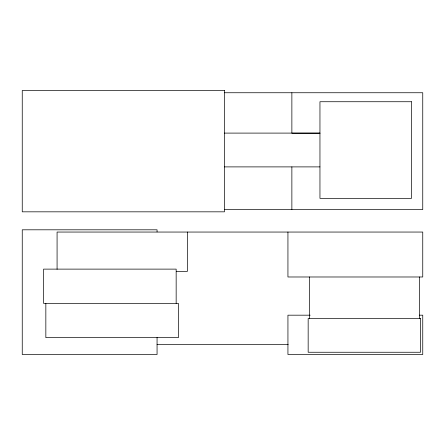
<?xml version="1.0" encoding="UTF-8"?>
<svg xmlns="http://www.w3.org/2000/svg" width="445" height="445" viewBox="0 0 445 445"><rect width="100%" height="100%" fill="white"/><g stroke="black" fill="none" stroke-linecap="round" stroke-linejoin="round"><path stroke-width="0.67" d="M224.464 92.744L422.75 92.744L422.75 209.578L224.464 209.578M224.464 133.1L319.955 133.1M319.955 133.189L291.87 133.189L291.87 92.744M224.464 166.892L319.955 166.892M176.303 271.367L187.395 271.367L187.395 232.051M310.176 315.182L287.937 315.182L287.937 354.504L422.75 354.504L422.75 315.182L419.273 315.182M157.063 344.391L288.204 344.391M419.379 276.985L419.379 318.553M309.564 276.985L309.564 318.553M291.87 166.892L291.87 209.578M287.937 232.051L287.937 276.985L422.75 276.985L422.75 232.051L57.077 232.051L57.077 269.297M176.159 303.384L176.159 269.119L43.593 269.119L43.593 303.384L178.406 303.384L178.406 337.649L45.841 337.649L45.841 303.384M157.063 231.878L157.063 229.804L22.25 229.804L22.25 354.504L157.063 354.504L157.063 337.455M224.464 90.496L22.25 90.496L22.25 211.826L224.464 211.826L224.464 90.496M411.514 101.733L319.955 101.733L319.955 198.348L411.514 198.348L411.514 101.733M420.503 318.553L308.163 318.553L308.163 352.256L420.503 352.256L420.503 318.553"/></g></svg>
